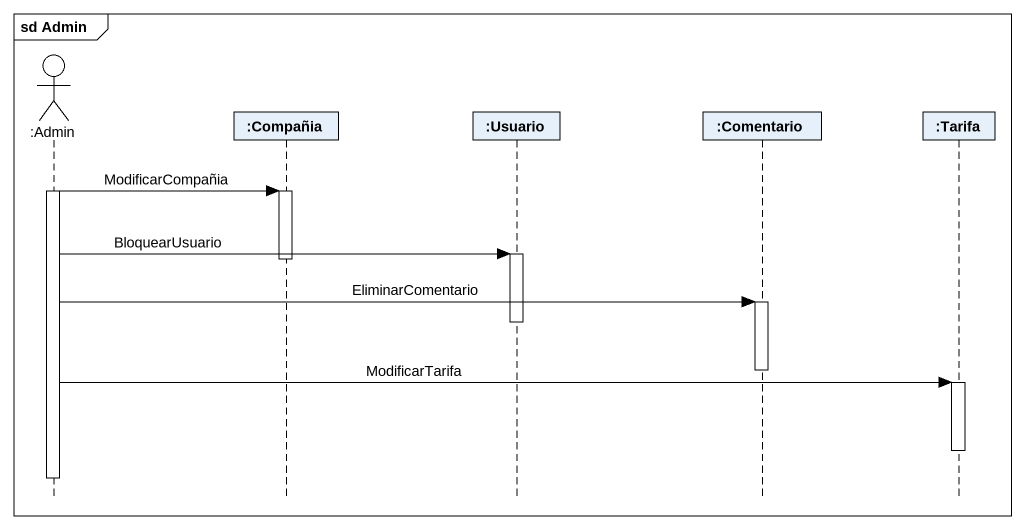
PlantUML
@startuml
mainframe sd Admin
hide footbox
actor ":Admin" as Admin
participant ":Compañia" as Compañia
participant ":Usuario" as Usuario
participant ":Comentario" as Comentario
participant ":Tarifa" as Tarifa

activate Admin
Admin -> Compañia : ModificarCompañia
activate Compañia
Admin -> Usuario : BloquearUsuario
activate Usuario
deactivate Compañia
Admin -> Comentario : EliminarComentario
activate Comentario
deactivate Usuario
deactivate Comentario
Admin -> Tarifa : ModificarTarifa
activate Tarifa
deactivate Tarifa
deactivate Admin
@enduml
